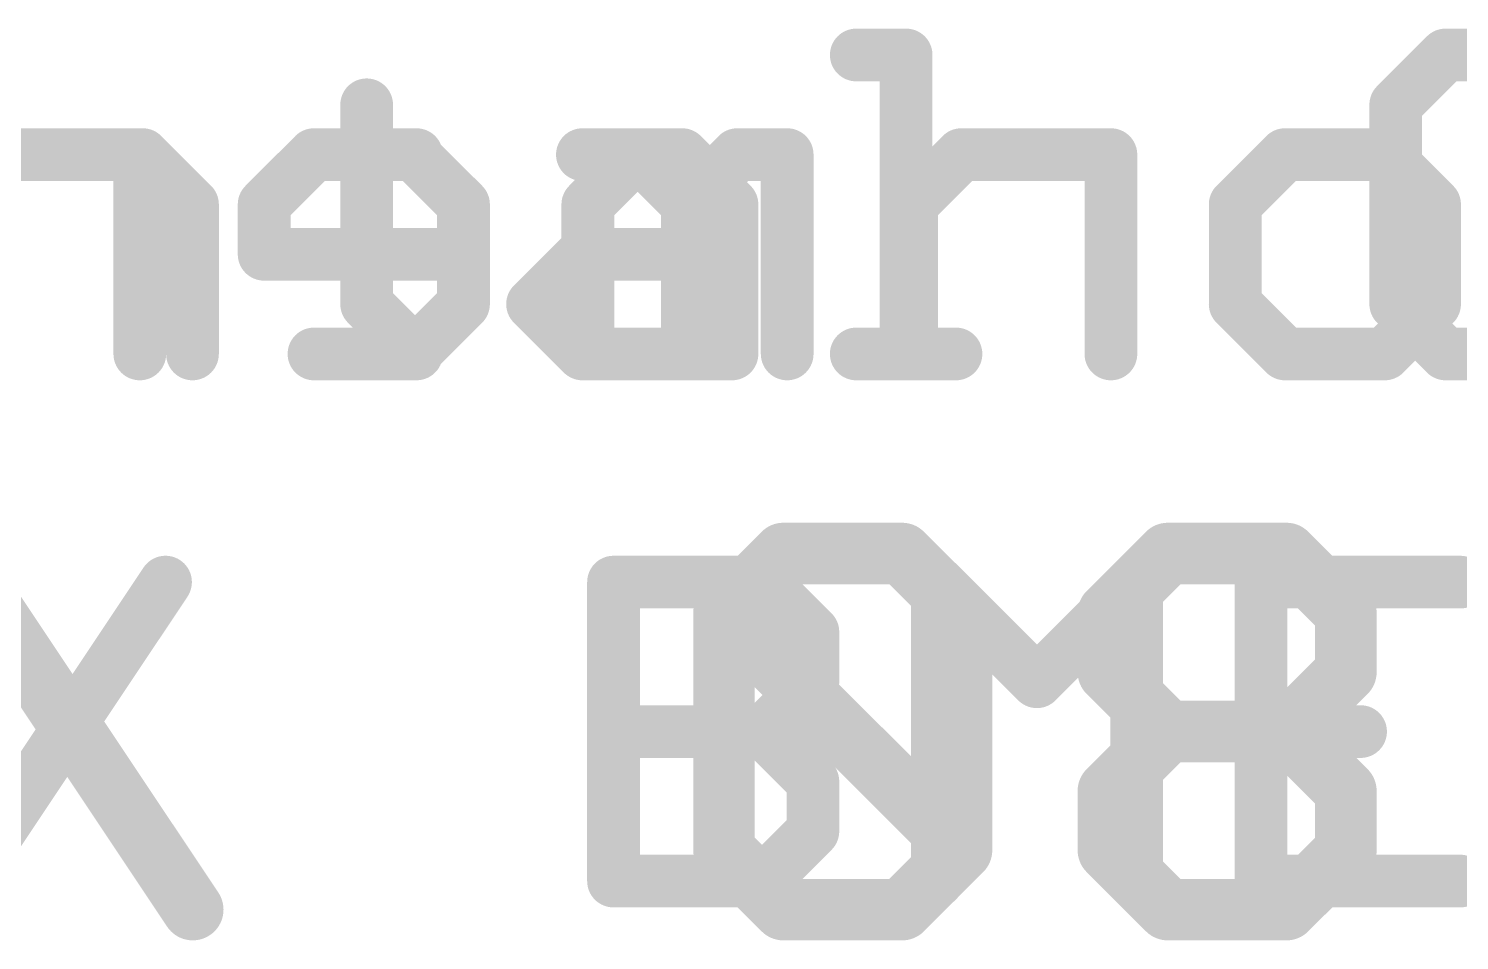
# Model space of a CAD drawing. Extents: x -34 to 73, y -25 to 33.
# Drawn here: x 12.616 to 16.751, y 18.574 to 21.21 of the extents above; entities that cross this region are included whole.
import ezdxf

# ---------------------------------------------------------------- set-up
doc = ezdxf.new("R2010")
doc.units = 0
doc.layers.add('21', color=41, linetype='CONTINUOUS')
doc.layers.add('22', color=40, linetype='CONTINUOUS')

msp = doc.modelspace()

# ---------------------------------------------------------------- linework, layer by layer
at = {"layer": '21', "const_width": 0.1524}
for points in [[(15.0081, 21.1335), (15.1522, 21.1335)], [(15.1522, 21.1335), (15.1522, 20.2692)], [(16.7114, 21.1335), (16.5673, 20.9895)], [(16.9995, 21.1335), (16.7114, 21.1335)], [(13.593, 20.9895), (13.593, 20.4133)], [(16.5673, 20.9895), (16.5673, 20.4133)], [(12.5134, 20.8454), (12.9456, 20.8454)], [(12.9456, 20.8454), (13.0896, 20.7014)], [(13.4489, 20.8454), (13.737, 20.8454)], [(14.2166, 20.8454), (14.5048, 20.8454)], [(14.5048, 20.8454), (14.6488, 20.7014)], [(13.0896, 20.7014), (13.0896, 20.2692)], [(14.6488, 20.7014), (14.6488, 20.2692)], [(14.0726, 20.4133), (14.2166, 20.5573)], [(14.2166, 20.5573), (14.6488, 20.5573)], [(13.593, 20.4133), (13.737, 20.2692)], [(14.2166, 20.2692), (14.0726, 20.4133)], [(16.5673, 20.4133), (16.7114, 20.2692)], [(14.6488, 20.2692), (14.2166, 20.2692)], [(15.0081, 20.2692), (15.2962, 20.2692)], [(16.7114, 20.2692), (16.9995, 20.2692)], [(12.4354, 18.7452), (13.0117, 19.6095)], [(14.3065, 18.7452), (14.3065, 19.6095)], [(14.3065, 19.6095), (14.7386, 19.6095)], [(14.7386, 19.6095), (14.8827, 19.4655)], [(15.242, 18.7452), (15.242, 19.6095)], [(15.242, 19.6095), (15.5301, 19.3214)], [(15.5301, 19.3214), (15.8182, 19.6095)], [(15.8182, 19.6095), (15.8182, 18.7452)], [(16.7537, 19.6095), (16.1775, 19.6095)], [(16.1775, 19.6095), (16.1775, 18.7452)], [(14.8827, 19.4655), (14.8827, 19.3214)], [(14.8827, 19.3214), (14.7386, 19.1774)], [(14.3065, 19.1774), (14.7386, 19.1774)], [(14.7386, 19.1774), (14.8827, 19.0333)], [(16.1775, 19.1774), (16.4656, 19.1774)], [(14.8827, 19.0333), (14.8827, 18.8893)], [(14.8827, 18.8893), (14.7386, 18.7452)], [(14.7386, 18.7452), (14.3065, 18.7452)], [(16.1775, 18.7452), (16.7537, 18.7452)]]:
    msp.add_lwpolyline(points, dxfattribs=at)
at = {"layer": '21', "const_width": 0.0762}
for points in [[(15.0081, 21.1716, 1), (15.0081, 21.0954)], [(15.1903, 21.1335, 1), (15.1141, 21.1335)], [(15.1522, 21.0954, 1), (15.1522, 21.1716)], [(16.7114, 21.1716, 1), (16.7114, 21.0954)], [(16.7383, 21.1066, 1), (16.6844, 21.1605)], [(13.6311, 20.9895, 1), (13.5549, 20.9895)], [(16.6054, 20.9895, 1), (16.5292, 20.9895)], [(16.5404, 21.0164, 1), (16.5942, 20.9625)], [(12.9725, 20.8724, 1), (12.9186, 20.8185)], [(12.9456, 20.8073, 1), (12.9456, 20.8835)], [(13.4489, 20.8835, 1), (13.4489, 20.8073)], [(13.737, 20.8073, 1), (13.737, 20.8835)], [(14.2166, 20.8835, 1), (14.2166, 20.8073)], [(14.5317, 20.8724, 1), (14.4778, 20.8185)], [(14.5048, 20.8073, 1), (14.5048, 20.8835)], [(13.1277, 20.7014, 1), (13.0515, 20.7014)], [(13.0627, 20.6744, 1), (13.1166, 20.7283)], [(14.6869, 20.7014, 1), (14.6107, 20.7014)], [(14.6219, 20.6744, 1), (14.6758, 20.7283)], [(14.2166, 20.5954, 1), (14.2166, 20.5192)], [(14.2436, 20.5304, 1), (14.1897, 20.5843)], [(14.6488, 20.5192, 1), (14.6488, 20.5954)], [(13.6199, 20.4402, 1), (13.566, 20.3863)], [(14.0995, 20.4402, 1), (14.0456, 20.3863)], [(14.0456, 20.4402, 1), (14.0995, 20.3863)], [(16.5942, 20.4402, 1), (16.5404, 20.3863)], [(13.5549, 20.4133, 1), (13.6311, 20.4133)], [(16.5292, 20.4133, 1), (16.6054, 20.4133)], [(14.2166, 20.3073, 1), (14.2166, 20.2311)], [(14.6488, 20.2311, 1), (14.6488, 20.3073)], [(15.0081, 20.3073, 1), (15.0081, 20.2311)], [(15.2962, 20.2311, 1), (15.2962, 20.3073)], [(16.7114, 20.3073, 1), (16.7114, 20.2311)], [(13.0515, 20.2692, 1), (13.1277, 20.2692)], [(13.7101, 20.2423, 1), (13.764, 20.2961)], [(14.1897, 20.2423, 1), (14.2436, 20.2961)], [(14.6107, 20.2692, 1), (14.6869, 20.2692)], [(15.1141, 20.2692, 1), (15.1903, 20.2692)], [(16.6844, 20.2423, 1), (16.7383, 20.2961)], [(13.0434, 19.5884, 1), (12.98, 19.6307)], [(14.3446, 19.6095, 1), (14.2684, 19.6095)], [(14.3065, 19.6476, 1), (14.3065, 19.5714)], [(14.7656, 19.6365, 1), (14.7117, 19.5826)], [(14.7386, 19.5714, 1), (14.7386, 19.6476)], [(15.2689, 19.6365, 1), (15.215, 19.5826)], [(15.2801, 19.6095, 1), (15.2039, 19.6095)], [(15.8563, 19.6095, 1), (15.7801, 19.6095)], [(15.8452, 19.5826, 1), (15.7913, 19.6365)], [(16.1775, 19.6476, 1), (16.1775, 19.5714)], [(16.2156, 19.6095, 1), (16.1394, 19.6095)], [(16.7537, 19.5714, 1), (16.7537, 19.6476)], [(14.9208, 19.4655, 1), (14.8446, 19.4655)], [(14.8558, 19.4385, 1), (14.9096, 19.4924)], [(14.9096, 19.2945, 1), (14.8558, 19.3484)], [(14.8446, 19.3214, 1), (14.9208, 19.3214)], [(15.5032, 19.3484, 1), (15.557, 19.2945)], [(15.5032, 19.2945, 1), (15.557, 19.3484)], [(14.3065, 19.2155, 1), (14.3065, 19.1393)], [(14.7656, 19.2043, 1), (14.7117, 19.1504)], [(14.7117, 19.2043, 1), (14.7656, 19.1504)], [(14.7386, 19.1393, 1), (14.7386, 19.2155)], [(16.1775, 19.2155, 1), (16.1775, 19.1393)], [(16.4656, 19.1393, 1), (16.4656, 19.2155)], [(14.9208, 19.0333, 1), (14.8446, 19.0333)], [(14.8558, 19.0064, 1), (14.9096, 19.0603)], [(14.9096, 18.8623, 1), (14.8558, 18.9162)], [(14.8446, 18.8893, 1), (14.9208, 18.8893)], [(14.3065, 18.7833, 1), (14.3065, 18.7071)], [(14.7386, 18.7071, 1), (14.7386, 18.7833)], [(16.1775, 18.7833, 1), (16.1775, 18.7071)], [(16.7537, 18.7071, 1), (16.7537, 18.7833)], [(14.2684, 18.7452, 1), (14.3446, 18.7452)], [(14.7117, 18.7721, 1), (14.7656, 18.7183)], [(15.2039, 18.7452, 1), (15.2801, 18.7452)], [(15.7801, 18.7452, 1), (15.8563, 18.7452)], [(16.1394, 18.7452, 1), (16.2156, 18.7452)]]:
    msp.add_lwpolyline(points, format="xyb", dxfattribs=at)
at = {"layer": '22'}
for points, const_width in [([(12.9374, 20.8454), (12.5052, 20.8454)], 0.1524), ([(12.9374, 20.2692), (12.9374, 20.8454)], 0.1524), ([(13.4408, 20.8454), (13.2967, 20.7014)], 0.1524), ([(13.7289, 20.8454), (13.4408, 20.8454)], 0.1524), ([(13.8729, 20.7014), (13.7289, 20.8454)], 0.1524), ([(14.3763, 20.8454), (14.2322, 20.7014)], 0.1524), ([(14.5203, 20.7014), (14.3763, 20.8454)], 0.1524), ([(14.6644, 20.8454), (14.5203, 20.7014)], 0.1524), ([(14.8084, 20.8454), (14.6644, 20.8454)], 0.1524), ([(14.8084, 20.2692), (14.8084, 20.8454)], 0.1524), ([(15.3118, 20.8454), (15.1677, 20.7014)], 0.1524), ([(15.744, 20.8454), (15.3118, 20.8454)], 0.1524), ([(15.744, 20.2692), (15.744, 20.8454)], 0.1524), ([(16.1033, 20.7014), (16.2473, 20.8454)], 0.1524), ([(16.2473, 20.8454), (16.5354, 20.8454)], 0.1524), ([(16.5354, 20.8454), (16.6795, 20.7014)], 0.1524), ([(13.2967, 20.7014), (13.2967, 20.5573)], 0.1524), ([(13.8729, 20.4133), (13.8729, 20.7014)], 0.1524), ([(14.2322, 20.7014), (14.2322, 20.2692)], 0.1524), ([(14.5203, 20.7014), (14.5203, 20.2692)], 0.1524), ([(15.1677, 20.7014), (15.1677, 20.2692)], 0.1524), ([(16.1033, 20.4133), (16.1033, 20.7014)], 0.1524), ([(16.6795, 20.7014), (16.6795, 20.4133)], 0.1524), ([(13.2967, 20.5573), (13.8729, 20.5573)], 0.1524), ([(13.7289, 20.2692), (13.8729, 20.4133)], 0.1524), ([(16.2473, 20.2692), (16.1033, 20.4133)], 0.1524), ([(16.6795, 20.4133), (16.5354, 20.2692)], 0.1524), ([(13.4408, 20.2692), (13.7289, 20.2692)], 0.1524), ([(16.5354, 20.2692), (16.2473, 20.2692)], 0.1524), ([(13.0904, 18.6626), (12.404, 19.6922)], 0.1778), ([(14.7974, 19.6922), (14.6258, 19.5206)], 0.1778), ([(15.1406, 19.6922), (14.7974, 19.6922)], 0.1778), ([(15.3122, 19.5206), (15.1406, 19.6922)], 0.1778), ([(15.9084, 19.6922), (15.7368, 19.5206)], 0.1778), ([(16.2516, 19.6922), (15.9084, 19.6922)], 0.1778), ([(16.4232, 19.5206), (16.2516, 19.6922)], 0.1778), ([(14.6258, 19.5206), (14.6258, 18.8342)], 0.1778), ([(15.3122, 18.8342), (14.6258, 19.5206)], 0.1778), ([(15.3122, 18.8342), (15.3122, 19.5206)], 0.1778), ([(15.7368, 19.5206), (15.7368, 19.349)], 0.1778), ([(16.4232, 19.349), (16.4232, 19.5206)], 0.1778), ([(15.7368, 19.349), (15.9084, 19.1774)], 0.1778), ([(16.2516, 19.1774), (16.4232, 19.349)], 0.1778), ([(15.9084, 19.1774), (15.7368, 19.0058)], 0.1778), ([(16.2516, 19.1774), (15.9084, 19.1774)], 0.1778), ([(16.4232, 19.0058), (16.2516, 19.1774)], 0.1778), ([(15.7368, 19.0058), (15.7368, 18.8342)], 0.1778), ([(16.4232, 18.8342), (16.4232, 19.0058)], 0.1778), ([(14.6258, 18.8342), (14.7974, 18.6626)], 0.1778), ([(15.1406, 18.6626), (15.3122, 18.8342)], 0.1778), ([(15.7368, 18.8342), (15.9084, 18.6626)], 0.1778), ([(16.2516, 18.6626), (16.4232, 18.8342)], 0.1778), ([(14.7974, 18.6626), (15.1406, 18.6626)], 0.1778), ([(15.9084, 18.6626), (16.2516, 18.6626)], 0.1778)]:
    msp.add_lwpolyline(points, dxfattribs=dict(at, const_width=const_width))
for points, const_width in [([(12.9755, 20.8454, 1), (12.8993, 20.8454)], 0.0762), ([(12.9374, 20.8073, 1), (12.9374, 20.8835)], 0.0762), ([(13.4408, 20.8835, 1), (13.4408, 20.8073)], 0.0762), ([(13.4677, 20.8185, 1), (13.4138, 20.8724)], 0.0762), ([(13.7558, 20.8724, 1), (13.7019, 20.8185)], 0.0762), ([(13.7289, 20.8073, 1), (13.7289, 20.8835)], 0.0762), ([(14.4032, 20.8724, 1), (14.3493, 20.8185)], 0.0762), ([(14.4032, 20.8185, 1), (14.3493, 20.8724)], 0.0762), ([(14.6644, 20.8835, 1), (14.6644, 20.8073)], 0.0762), ([(14.6913, 20.8185, 1), (14.6374, 20.8724)], 0.0762), ([(14.8465, 20.8454, 1), (14.7703, 20.8454)], 0.0762), ([(14.8084, 20.8073, 1), (14.8084, 20.8835)], 0.0762), ([(15.3118, 20.8835, 1), (15.3118, 20.8073)], 0.0762), ([(15.3387, 20.8185, 1), (15.2849, 20.8724)], 0.0762), ([(15.7821, 20.8454, 1), (15.7059, 20.8454)], 0.0762), ([(15.744, 20.8073, 1), (15.744, 20.8835)], 0.0762), ([(16.2473, 20.8835, 1), (16.2473, 20.8073)], 0.0762), ([(16.2743, 20.8185, 1), (16.2204, 20.8724)], 0.0762), ([(16.5624, 20.8724, 1), (16.5085, 20.8185)], 0.0762), ([(16.5354, 20.8073, 1), (16.5354, 20.8835)], 0.0762), ([(13.3348, 20.7014, 1), (13.2586, 20.7014)], 0.0762), ([(13.2698, 20.7283, 1), (13.3236, 20.6744)], 0.0762), ([(13.911, 20.7014, 1), (13.8348, 20.7014)], 0.0762), ([(13.846, 20.6744, 1), (13.8999, 20.7283)], 0.0762), ([(14.2703, 20.7014, 1), (14.1941, 20.7014)], 0.0762), ([(14.2053, 20.7283, 1), (14.2592, 20.6744)], 0.0762), ([(14.5584, 20.7014, 1), (14.4822, 20.7014)], 0.0762), ([(14.4934, 20.7283, 1), (14.5473, 20.6744)], 0.0762), ([(14.4934, 20.6744, 1), (14.5473, 20.7283)], 0.0762), ([(15.2058, 20.7014, 1), (15.1296, 20.7014)], 0.0762), ([(15.1408, 20.7283, 1), (15.1947, 20.6744)], 0.0762), ([(16.0763, 20.7283, 1), (16.1302, 20.6744)], 0.0762), ([(16.1414, 20.7014, 1), (16.0652, 20.7014)], 0.0762), ([(16.7176, 20.7014, 1), (16.6414, 20.7014)], 0.0762), ([(16.6525, 20.6744, 1), (16.7064, 20.7283)], 0.0762), ([(13.2967, 20.5954, 1), (13.2967, 20.5192)], 0.0762), ([(13.2586, 20.5573, 1), (13.3348, 20.5573)], 0.0762), ([(13.8729, 20.5192, 1), (13.8729, 20.5954)], 0.0762), ([(13.8999, 20.3863, 1), (13.846, 20.4402)], 0.0762), ([(16.1302, 20.4402, 1), (16.0763, 20.3863)], 0.0762), ([(16.7064, 20.3863, 1), (16.6525, 20.4402)], 0.0762), ([(13.8348, 20.4133, 1), (13.911, 20.4133)], 0.0762), ([(16.0652, 20.4133, 1), (16.1414, 20.4133)], 0.0762), ([(16.6414, 20.4133, 1), (16.7176, 20.4133)], 0.0762), ([(13.4408, 20.3073, 1), (13.4408, 20.2311)], 0.0762), ([(13.7289, 20.2311, 1), (13.7289, 20.3073)], 0.0762), ([(16.2473, 20.3073, 1), (16.2473, 20.2311)], 0.0762), ([(16.5354, 20.2311, 1), (16.5354, 20.3073)], 0.0762), ([(12.8993, 20.2692, 1), (12.9755, 20.2692)], 0.0762), ([(13.7019, 20.2961, 1), (13.7558, 20.2423)], 0.0762), ([(14.1941, 20.2692, 1), (14.2703, 20.2692)], 0.0762), ([(14.4822, 20.2692, 1), (14.5584, 20.2692)], 0.0762), ([(14.7703, 20.2692, 1), (14.8465, 20.2692)], 0.0762), ([(15.1296, 20.2692, 1), (15.2058, 20.2692)], 0.0762), ([(15.7059, 20.2692, 1), (15.7821, 20.2692)], 0.0762), ([(16.2204, 20.2423, 1), (16.2743, 20.2961)], 0.0762), ([(16.5085, 20.2961, 1), (16.5624, 20.2423)], 0.0762), ([(14.7974, 19.7367, 1), (14.7974, 19.6478)], 0.0889), ([(14.8289, 19.6608, 1), (14.766, 19.7237)], 0.0889), ([(15.1721, 19.7237, 1), (15.1092, 19.6608)], 0.0889), ([(15.1406, 19.6478, 1), (15.1406, 19.7367)], 0.0889), ([(15.9084, 19.7367, 1), (15.9084, 19.6478)], 0.0889), ([(15.9398, 19.6608, 1), (15.8769, 19.7237)], 0.0889), ([(16.283, 19.7237, 1), (16.2201, 19.6608)], 0.0889), ([(16.2516, 19.6478, 1), (16.2516, 19.7367)], 0.0889), ([(14.6573, 19.5521, 1), (14.5944, 19.4892)], 0.0889), ([(14.6703, 19.5206, 1), (14.5814, 19.5206)], 0.0889), ([(15.3567, 19.5206, 1), (15.2678, 19.5206)], 0.0889), ([(15.7812, 19.5206, 1), (15.6923, 19.5206)], 0.0889), ([(16.4676, 19.5206, 1), (16.3787, 19.5206)], 0.0889), ([(14.5944, 19.5521, 1), (14.6573, 19.4892)], 0.0889), ([(15.2808, 19.4892, 1), (15.3437, 19.5521)], 0.0889), ([(15.7053, 19.5521, 1), (15.7682, 19.4892)], 0.0889), ([(16.3917, 19.4892, 1), (16.4546, 19.5521)], 0.0889), ([(15.7682, 19.3805, 1), (15.7053, 19.3176)], 0.0889), ([(16.4546, 19.3176, 1), (16.3917, 19.3805)], 0.0889), ([(15.6923, 19.349, 1), (15.7812, 19.349)], 0.0889), ([(16.3787, 19.349, 1), (16.4676, 19.349)], 0.0889), ([(15.9084, 19.2219, 1), (15.9084, 19.133)], 0.0889), ([(15.9398, 19.146, 1), (15.8769, 19.2089)], 0.0889), ([(15.8769, 19.146, 1), (15.9398, 19.2089)], 0.0889), ([(16.283, 19.2089, 1), (16.2201, 19.146)], 0.0889), ([(16.2201, 19.2089, 1), (16.283, 19.146)], 0.0889), ([(16.2516, 19.133, 1), (16.2516, 19.2219)], 0.0889), ([(15.7053, 19.0373, 1), (15.7682, 18.9744)], 0.0889), ([(15.7812, 19.0058, 1), (15.6923, 19.0058)], 0.0889), ([(16.4676, 19.0058, 1), (16.3787, 19.0058)], 0.0889), ([(16.3917, 18.9744, 1), (16.4546, 19.0373)], 0.0889), ([(14.6573, 18.8657, 1), (14.5944, 18.8028)], 0.0889), ([(15.3437, 18.8028, 1), (15.2808, 18.8657)], 0.0889), ([(15.2808, 18.8028, 1), (15.3437, 18.8657)], 0.0889), ([(15.7682, 18.8657, 1), (15.7053, 18.8028)], 0.0889), ([(16.4546, 18.8028, 1), (16.3917, 18.8657)], 0.0889), ([(14.5814, 18.8342, 1), (14.6703, 18.8342)], 0.0889), ([(15.2678, 18.8342, 1), (15.3567, 18.8342)], 0.0889), ([(15.6923, 18.8342, 1), (15.7812, 18.8342)], 0.0889), ([(16.3787, 18.8342, 1), (16.4676, 18.8342)], 0.0889), ([(14.7974, 18.7071, 1), (14.7974, 18.6182)], 0.0889), ([(14.766, 18.6312, 1), (14.8289, 18.6941)], 0.0889), ([(15.1092, 18.6941, 1), (15.1721, 18.6312)], 0.0889), ([(15.1406, 18.6182, 1), (15.1406, 18.7071)], 0.0889), ([(15.9084, 18.7071, 1), (15.9084, 18.6182)], 0.0889), ([(15.8769, 18.6312, 1), (15.9398, 18.6941)], 0.0889), ([(16.2201, 18.6941, 1), (16.283, 18.6312)], 0.0889), ([(16.2516, 18.6182, 1), (16.2516, 18.7071)], 0.0889), ([(13.0534, 18.638, 1), (13.1274, 18.6873)], 0.0889)]:
    msp.add_lwpolyline(points, format="xyb", dxfattribs=dict(at, const_width=const_width))

doc.saveas('drawing.dxf')
